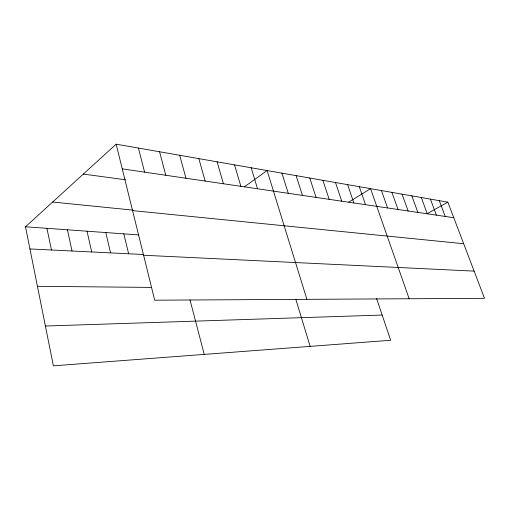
<?xml version="1.0" encoding="UTF-8"?>
<svg xmlns="http://www.w3.org/2000/svg" width="510" height="510" viewBox="0 0 510 510"><rect width="100%" height="100%" fill="white"/><g stroke="black" fill="none" stroke-linecap="round" stroke-linejoin="round"><path stroke-width="0.76" d="M376.59 298.522L390.673 340.272L53.384 365.829L25.5 226.784L116.152 144.171L447.837 202.164L484.5 298.324L154.696 300.199L116.152 144.171M244.596 186.679L267.112 170.563L306.892 299.338M348.84 202.068L370.56 188.655L409.154 298.752M427.252 213.645L447.837 202.164M45.403 326.03L382.162 315.046M37.434 286.308L151.719 287.417M29.943 248.95L143.584 254.509M143.59 255.249L474.128 271.122M25.5 226.784L138.745 234.925M52.651 202.043L133.129 210.139M132.568 210.617L463.686 243.723M83.334 174.076L125.575 179.788M122.247 168.848L453.766 217.706M439.269 200.666L445.23 216.45M430.414 199.117L436.413 215.15M421.266 197.517L427.303 213.805M411.806 195.865L417.881 212.421M402.027 194.157L408.134 210.981M391.903 192.385L398.049 209.495M381.423 190.549L387.6 207.959M359.295 186.685L365.53 204.708M347.61 184.639L353.876 202.986M335.478 182.516L341.764 201.201M322.868 180.317L329.179 199.346M309.761 178.022L316.092 197.421M296.125 175.638L302.462 195.413M281.915 173.151L288.265 193.315M295.851 299.37L310.156 346.373M251.181 167.777L257.537 188.789M234.53 164.87L240.879 186.335M217.101 161.823L223.437 183.766M198.843 158.629L205.147 181.069M179.686 155.276L185.959 178.239M159.573 151.763L165.801 175.268M189.975 299.81L204.242 354.399M138.42 148.059L144.591 172.144M123.822 233.854L128.622 253.776M105.806 232.56L110.555 252.89M87.025 231.208L91.711 251.972M67.416 229.8L72.031 251.009M46.926 228.327L51.465 250.002"/></g></svg>
